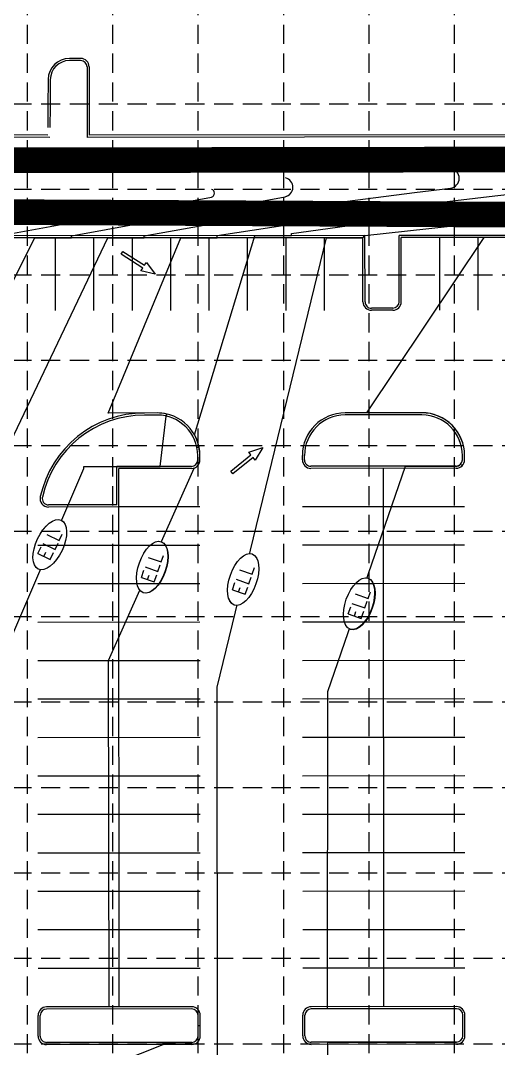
# Model space of a CAD drawing. Header units: feet. Extents: x -4510 to -3228, y -2167 to -1365.
# Drawn here: x -4230.8 to -4118.9, y -1746.7 to -1506.1 of the extents above; entities that cross this region are included whole.
import ezdxf
from ezdxf.enums import TextEntityAlignment as Align

# ---------------------------------------------------------------- set-up
doc = ezdxf.new("R2010")
doc.units = ezdxf.units.FT
doc.header["$LTSCALE"] = 40
doc.header["$MEASUREMENT"] = 0
doc.linetypes.add('HIDDEN', pattern=[0.375, 0.25, -0.125])
doc.linetypes.add('HIDDEN2', pattern=[0.1875, 0.125, -0.0625])
for name, color, linetype in [('E-PVMT', 1, 'CONTINUOUS'), ('GRID', 254, 'HIDDEN'), ('LIMITS OF DISTURBANCE', 1, 'HIDDEN'), ('P-PVMT', 3, 'CONTINUOUS'), ('P-STRIPE', 1, 'CONTINUOUS'), ('PC', 43, 'CONTINUOUS'), ('SILT FENCE', 200, 'CONTINUOUS')]:
    doc.layers.add(name, color=color, linetype=linetype)
doc.styles.add('L80', font='simplex', dxfattribs={"height": 3.2})

msp = doc.modelspace()

# ---------------------------------------------------------------- linework, layer by layer
at = {"layer": 'E-PVMT', "color": 7}
for p, q in [((-4216.73, -1514.95), (-4219.34, -1514.95)), ((-4216.73, -1515.45), (-4219.34, -1515.45)), ((-4215.23, -1516.94), (-4215.21, -1533.44)), ((-4214.73, -1516.94), (-4214.71, -1532.94)), ((-4224.34, -1519.91), (-4224.39, -1526.1)), ((-4223.84, -1519.91), (-4223.89, -1526.6)), ((-4249.77, -1533.16), (-4223.95, -1533.37)), ((-4249.26, -1532.66), (-4224.44, -1532.86)), ((-4079.22, -1533.3), (-4215.21, -1533.44)), ((-4079.72, -1532.8), (-4214.71, -1532.94))]:
    msp.add_line(p, q, dxfattribs=at)
at = {"layer": 'E-PVMT', "color": 7, "linetype": 'HIDDEN2'}
for p, q in [((-4224.39, -1526.1), (-4224.44, -1532.86)), ((-4223.89, -1526.1), (-4223.95, -1533.37))]:
    msp.add_line(p, q, dxfattribs=at)
at = {"layer": 'E-PVMT', "color": 7}
for centre, radius, start, end in [((-4219.34, -1519.95), 5, 90.0624, 179.5343), ((-4219.34, -1519.95), 4.5, 90.0624, 179.5343), ((-4216.73, -1516.95), 2, 0.0624, 90.0624), ((-4216.73, -1516.95), 1.5, 0.0624, 90.0624)]:
    msp.add_arc(centre, radius, start, end, dxfattribs=at)
at = {"layer": 'GRID', "color": 253, "linetype": 'HIDDEN', "ltscale": 0.45}
for p, q in [((-4229.24, -1385.57), (-4229.24, -2085.65)), ((-4209.24, -1385.57), (-4209.24, -2085.65)), ((-4189.24, -1385.57), (-4189.24, -2085.65)), ((-4169.24, -1385.57), (-4169.24, -2085.65)), ((-4129.24, -1385.57), (-4129.24, -2085.65)), ((-4489.24, -1525.57), (-3249.24, -1525.57)), ((-4489.24, -1545.57), (-3249.24, -1545.57)), ((-4489.24, -1565.57), (-3249.24, -1565.57)), ((-4489.24, -1585.57), (-3249.24, -1585.57)), ((-4489.24, -1605.57), (-3249.24, -1605.57)), ((-4489.24, -1665.57), (-3249.24, -1665.57)), ((-4489.24, -1685.57), (-3249.24, -1685.57)), ((-4489.24, -1705.57), (-3249.24, -1705.57)), ((-4489.24, -1725.57), (-3249.24, -1725.57)), ((-4489.24, -1745.57), (-3249.24, -1745.57))]:
    msp.add_line(p, q, dxfattribs=at)
at = {"layer": 'P-PVMT', "color": 7}
for p, q in [((-4150.12, -1556.41), (-4250.12, -1556.48)), ((-4042.12, -1556.33), (-4142.12, -1556.4)), ((-4150.62, -1556.91), (-4249.62, -1556.98)), ((-4150.62, -1556.91), (-4249.62, -1556.98)), ((-4042.62, -1556.83), (-4141.62, -1556.9)), ((-4042.62, -1556.83), (-4141.62, -1556.9)), ((-4143.61, -1573.4), (-4148.61, -1573.41)), ((-4143.61, -1573.9), (-4148.61, -1573.91)), ((-4143.61, -1573.9), (-4148.61, -1573.91)), ((-4198.8, -1597.94), (-4201.8, -1597.95)), ((-4198.8, -1598.44), (-4201.8, -1598.45)), ((-4136.8, -1597.9), (-4154.8, -1597.91)), ((-4136.8, -1597.9), (-4154.8, -1597.91)), ((-4154.02, -1597.91), (-4154.8, -1597.91)), ((-4136.8, -1598.4), (-4154.8, -1598.41)), ((-4190.79, -1610.44), (-4208.29, -1610.45)), ((-4208.29, -1619.45), (-4208.29, -1610.45)), ((-4190.79, -1610.94), (-4207.79, -1610.95)), ((-4207.79, -1619.95), (-4207.79, -1610.95)), ((-4128.79, -1610.39), (-4162.79, -1610.42)), ((-4128.79, -1610.89), (-4162.79, -1610.92)), ((-4208.29, -1619.45), (-4224.24, -1619.46)), ((-4207.79, -1619.95), (-4224.24, -1619.96)), ((-4190.7, -1736.94), (-4224.7, -1736.96)), ((-4128.7, -1736.89), (-4162.7, -1736.92)), ((-4190.7, -1737.44), (-4224.7, -1737.46)), ((-4128.7, -1737.39), (-4162.7, -1737.42)), ((-4190.7, -1745.26), (-4224.7, -1745.28)), ((-4190.7, -1745.76), (-4224.7, -1745.78)), ((-4128.7, -1745.21), (-4162.7, -1745.24)), ((-4128.7, -1745.71), (-4162.7, -1745.74))]:
    msp.add_line(p, q, dxfattribs=at)
at = {"layer": 'P-PVMT', "color": 7, "ltscale": 0.25}
for p, q in [((-4150.11, -1571.91), (-4150.12, -1556.41)), ((-4142.11, -1571.9), (-4142.12, -1556.4)), ((-4150.61, -1571.91), (-4150.62, -1556.91)), ((-4150.61, -1571.91), (-4150.62, -1556.91)), ((-4141.61, -1571.9), (-4141.62, -1556.9)), ((-4141.61, -1571.9), (-4141.62, -1556.9)), ((-4189.29, -1608.94), (-4189.29, -1607.94)), ((-4188.79, -1608.94), (-4188.79, -1607.94)), ((-4164.79, -1608.92), (-4164.79, -1607.92)), ((-4164.29, -1608.92), (-4164.29, -1607.92)), ((-4127.29, -1608.89), (-4127.29, -1607.89)), ((-4126.79, -1608.89), (-4126.79, -1607.89)), ((-4226.7, -1743.78), (-4226.7, -1738.96)), ((-4226.7, -1743.78), (-4226.7, -1738.96)), ((-4226.2, -1743.78), (-4226.2, -1738.96)), ((-4189.2, -1743.76), (-4189.2, -1738.94)), ((-4188.7, -1743.76), (-4188.7, -1738.94)), ((-4188.7, -1743.76), (-4188.7, -1738.94)), ((-4164.7, -1743.74), (-4164.7, -1738.92)), ((-4164.7, -1743.74), (-4164.7, -1738.92)), ((-4164.2, -1743.74), (-4164.2, -1738.92)), ((-4127.2, -1743.71), (-4127.2, -1738.89)), ((-4126.7, -1743.71), (-4126.7, -1738.89)), ((-4126.7, -1743.71), (-4126.7, -1738.89))]:
    msp.add_line(p, q, dxfattribs=at)
for centre, radius, start, end in [((-4148.61, -1571.91), 2, 180.0409, 270.0409), ((-4148.61, -1571.91), 2, 180.0409, 270.0409), ((-4148.61, -1571.91), 1.5, 180.0409, 270.0409), ((-4143.61, -1571.9), 2, 270.0409, 0.0409), ((-4143.61, -1571.9), 2, 270.0409, 0.0409), ((-4143.61, -1571.9), 1.5, 270.0409, 0.0409), ((-4136.79, -1607.9), 10, 0.0409, 90.0409), ((-4136.79, -1607.9), 9.5, 0.0409, 90.0409), ((-4190.79, -1608.94), 2, 270.0409, 0.0409), ((-4190.79, -1608.94), 1.5, 270.0409, 0.0409), ((-4128.79, -1608.89), 2, 270.0409, 0.0409), ((-4128.79, -1608.89), 1.5, 270.0409, 0.0409), ((-4224.7, -1738.96), 2, 90.0409, 180.0409), ((-4224.7, -1738.96), 2, 90.0409, 180.0409), ((-4190.7, -1738.94), 2, 0.0409, 90.0409), ((-4190.7, -1738.94), 2, 0.0409, 90.0409), ((-4162.7, -1738.92), 2, 90.0409, 180.0409), ((-4162.7, -1738.92), 2, 90.0409, 180.0409), ((-4128.7, -1738.89), 2, 0.0409, 90.0409), ((-4128.7, -1738.89), 2, 0.0409, 90.0409), ((-4224.7, -1738.96), 1.5, 90.0409, 180.0409), ((-4190.7, -1738.94), 1.5, 0.0409, 90.0409), ((-4162.7, -1738.92), 1.5, 90.0409, 180.0409), ((-4128.7, -1738.89), 1.5, 0.0409, 90.0409), ((-4224.7, -1743.78), 2, 180.0409, 270.0409), ((-4224.7, -1743.78), 2, 180.0409, 270.0409), ((-4224.7, -1743.78), 1.5, 180.0409, 270.0409), ((-4190.7, -1743.76), 2, 270.0409, 0.0409), ((-4190.7, -1743.76), 2, 270.0409, 0.0409), ((-4190.7, -1743.76), 1.5, 270.0409, 0.0409), ((-4162.7, -1743.74), 2, 180.0409, 270.0409), ((-4162.7, -1743.74), 2, 180.0409, 270.0409), ((-4162.7, -1743.74), 1.5, 180.0409, 270.0409), ((-4128.7, -1743.71), 2, 270.0409, 0.0409), ((-4128.7, -1743.71), 2, 270.0409, 0.0409), ((-4128.7, -1743.71), 1.5, 270.0409, 0.0409)]:
    msp.add_arc(centre, radius, start, end, dxfattribs=at)
at = {"layer": 'P-PVMT', "color": 7}
for centre, radius, start, end in [((-4201.78, -1622.95), 25, 90.0409, 167.4831), ((-4201.78, -1622.95), 24.5, 90.0409, 167.4831), ((-4198.79, -1607.94), 10, 0.0409, 90.0409), ((-4198.79, -1607.94), 9.5, 0.0409, 90.0409), ((-4154.79, -1607.91), 10, 90.0409, 180.0409), ((-4154.79, -1607.91), 9.5, 90.0409, 180.0409), ((-4162.79, -1608.92), 2, 180.0409, 270.0409), ((-4162.79, -1608.92), 1.5, 180.0409, 270.0409), ((-4224.24, -1617.96), 2, 167.4831, 270.0409), ((-4224.24, -1617.96), 1.5, 167.4831, 270.0409)]:
    msp.add_arc(centre, radius, start, end, dxfattribs=at)
at = {"layer": 'P-STRIPE', "color": 7, "ltscale": 0.25}
for p, q in [((-4222.61, -1573.96), (-4222.62, -1556.96)), ((-4222.61, -1573.96), (-4222.62, -1556.96)), ((-4213.61, -1573.95), (-4213.62, -1556.95)), ((-4213.61, -1573.95), (-4213.62, -1556.95)), ((-4204.61, -1573.95), (-4204.62, -1556.95)), ((-4204.61, -1573.95), (-4204.62, -1556.95)), ((-4195.61, -1573.94), (-4195.62, -1556.94)), ((-4195.61, -1573.94), (-4195.62, -1556.94)), ((-4186.61, -1573.94), (-4186.62, -1556.94)), ((-4186.61, -1573.94), (-4186.62, -1556.94)), ((-4177.61, -1573.93), (-4177.62, -1556.93)), ((-4177.61, -1573.93), (-4177.62, -1556.93)), ((-4168.61, -1573.92), (-4168.62, -1556.92)), ((-4168.61, -1573.92), (-4168.62, -1556.92)), ((-4159.61, -1573.92), (-4159.62, -1556.92)), ((-4159.61, -1573.92), (-4159.62, -1556.92)), ((-4132.61, -1573.9), (-4132.62, -1556.9)), ((-4132.61, -1573.9), (-4132.62, -1556.9)), ((-4123.61, -1573.89), (-4123.62, -1556.89)), ((-4123.61, -1573.89), (-4123.62, -1556.89)), ((-4145.7, -1736.91), (-4145.79, -1610.91)), ((-4188.79, -1619.94), (-4207.79, -1619.95)), ((-4207.7, -1736.95), (-4207.79, -1619.95)), ((-4126.79, -1619.89), (-4164.79, -1619.92)), ((-4126.78, -1628.89), (-4164.78, -1628.92)), ((-4188.77, -1646.94), (-4226.77, -1646.96)), ((-4188.76, -1655.94), (-4226.76, -1655.96)), ((-4126.76, -1655.89), (-4164.76, -1655.92)), ((-4126.75, -1664.89), (-4164.75, -1664.92)), ((-4188.75, -1664.94), (-4226.75, -1664.96)), ((-4188.75, -1673.94), (-4226.75, -1673.96)), ((-4126.75, -1673.89), (-4164.75, -1673.92)), ((-4188.74, -1682.94), (-4226.74, -1682.96)), ((-4126.74, -1682.89), (-4164.74, -1682.92)), ((-4188.73, -1691.94), (-4226.73, -1691.96)), ((-4126.73, -1691.89), (-4164.73, -1691.92)), ((-4188.73, -1700.94), (-4226.73, -1700.96)), ((-4126.73, -1700.89), (-4164.73, -1700.92)), ((-4188.72, -1709.94), (-4226.72, -1709.96)), ((-4126.72, -1709.89), (-4164.72, -1709.92)), ((-4188.72, -1718.94), (-4226.72, -1718.96)), ((-4126.72, -1718.89), (-4164.72, -1718.92)), ((-4188.71, -1727.94), (-4226.71, -1727.96)), ((-4126.71, -1727.89), (-4164.71, -1727.92))]:
    msp.add_line(p, q, dxfattribs=at)
at = {"layer": 'PC', "color": 37}
for p, q in [((-4119.72, -1547.09, 533), (-4082.99, -1543.34, 533)), ((-4119.05, -1549.59, 532), (-4052.44, -1542.79, 532)), ((-4161.46, -1549.29, 534), (-4138.54, -1546.32, 534)), ((-4138.54, -1546.32, 534), (-4130.11, -1545.31, 534)), ((-4125.17, -1553.68, 531), (-4052.44, -1546.25, 531)), ((-4246.41, -1552.17, 537), (-4225.95, -1548.3, 537)), ((-4211.86, -1552.12, 536), (-4195.02, -1549.05, 536)), ((-4201.84, -1556.45, 534), (-4161.46, -1549.29, 534)), ((-4195.02, -1549.05, 536), (-4186.08, -1547.42, 536)), ((-4194.48, -1552, 535), (-4168.85, -1547.33, 535)), ((-4184.76, -1556.42, 533), (-4138.16, -1549.3, 533)), ((-4138.16, -1549.3, 533), (-4119.72, -1547.09, 533)), ((-4167.36, -1555.94, 532), (-4136.18, -1551.64, 532)), ((-4136.18, -1551.64, 532), (-4119.05, -1549.59, 532)), ((-4235.97, -1556.47, 536), (-4211.86, -1552.12, 536)), ((-4218.9, -1556.46, 535), (-4194.48, -1552, 535)), ((-4150.12, -1556.41, 531), (-4125.17, -1553.68, 531)), ((-4218.89, -1556.96, 535), (-4218.9, -1556.46, 535)), ((-4201.83, -1556.95, 534), (-4201.84, -1556.45, 534)), ((-4190.04, -1603.06, 532), (-4175.89, -1556.45, 532)), ((-4184.76, -1556.93, 533), (-4184.76, -1556.42, 533)), ((-4175.89, -1556.45, 532), (-4167.35, -1556.44, 532)), ((-4167.35, -1556.44, 532), (-4167.36, -1555.94, 532)), ((-4150.63, -1556.91, 531), (-4150.12, -1556.41, 531)), ((-4122.17, -1556.89, 530), (-4102.75, -1556.38, 530)), ((-4267.78, -1637.03, 535), (-4227.43, -1556.96, 535)), ((-4267.75, -1677.17, 534), (-4210.36, -1556.95, 534)), ((-4227.43, -1556.96, 535), (-4218.89, -1556.96, 535)), ((-4210.36, -1556.95, 534), (-4201.83, -1556.95, 534)), ((-4210.31, -1597.95, 533), (-4193.29, -1556.94, 533)), ((-4193.29, -1556.94, 533), (-4184.76, -1556.93, 533)), ((-4184.74, -1662.12, 531), (-4159.13, -1556.93, 531)), ((-4159.13, -1556.93, 531), (-4150.63, -1556.91, 531)), ((-4149.71, -1597.91, 530), (-4122.17, -1556.89, 530)), ((-4207.27, -1560.78), (-4206.84, -1560.11)), ((-4202.18, -1564.04), (-4207.27, -1560.78)), ((-4206.84, -1560.11), (-4201.75, -1563.37)), ((-4201.75, -1563.37), (-4201.32, -1562.7)), ((-4201.32, -1562.7), (-4199.25, -1565.43)), ((-4202.6, -1564.71), (-4202.18, -1564.04)), ((-4199.25, -1565.43), (-4202.6, -1564.71)), ((-4198.79, -1597.94, 533), (-4210.31, -1597.95, 533)), ((-4198.11, -1610.44, 533), (-4196.66, -1598.69, 533)), ((-4196.66, -1598.69, 533), (-4196.57, -1598.19, 533)), ((-4136.79, -1597.9, 530), (-4149.71, -1597.91, 530)), ((-4177.33, -1607.15), (-4174.07, -1606.06)), ((-4176.83, -1607.77), (-4177.33, -1607.15)), ((-4174.07, -1606.06), (-4175.84, -1609.01)), ((-4188.79, -1608.94, 532), (-4188.81, -1607.45, 532)), ((-4181.55, -1611.55), (-4176.83, -1607.77)), ((-4176.34, -1608.39), (-4181.06, -1612.17)), ((-4175.84, -1609.01), (-4176.34, -1608.39)), ((-4126.79, -1608.89, 530), (-4126.79, -1607.89, 530)), ((-4233.31, -1651.38, 533), (-4215.99, -1610.96, 533)), ((-4215.99, -1610.46, 533), (-4198.11, -1610.44, 533)), ((-4215.99, -1610.96, 533), (-4215.99, -1610.46, 533)), ((-4210.18, -1655.88, 532), (-4190.16, -1610.84, 532)), ((-4190.16, -1610.84, 532), (-4190.16, -1610.84, 532)), ((-4181.06, -1612.17), (-4181.55, -1611.55)), ((-4158.79, -1663.16, 530), (-4140.61, -1610.4, 530)), ((-4140.61, -1610.4, 530), (-4128.79, -1610.39, 530)), ((-4127.73, -1609.95, 530), (-4127.38, -1610.31, 530)), ((-4210.05, -1736.95, 532), (-4210.18, -1655.88, 532)), ((-4184.66, -1748.71, 531), (-4184.74, -1662.12, 531)), ((-4158.89, -1737.41, 530), (-4158.79, -1663.16, 530)), ((-4188.7, -1741.35, 532), (-4188.7, -1738.94, 532)), ((-4128.7, -1737.39, 530), (-4158.89, -1737.41, 530)), ((-4127.2, -1743.71, 530), (-4127.2, -1738.89, 530)), ((-4189.2, -1743.76, 532), (-4189.2, -1741.35, 532)), ((-4189.2, -1741.35, 532), (-4188.7, -1741.35, 532)), ((-4212.94, -1751.95, 532), (-4197.41, -1745.76, 532)), ((-4197.41, -1745.76, 532), (-4197.42, -1745.26, 532)), ((-4197.42, -1745.26, 532), (-4190.7, -1745.26, 532)), ((-4158.79, -1745.24, 530), (-4128.7, -1745.21, 530)), ((-4158.79, -1749.07, 530), (-4158.79, -1745.24, 530))]:
    msp.add_line(p, q, dxfattribs=at)
msp.add_lwpolyline([(-4268.26, -1657.81), (-4267.76, -1657.81), (-4267.78, -1637.03), (-4227.43, -1556.96), (-4218.89, -1556.96), (-4218.9, -1556.46), (-4194.48, -1552), (-4168.85, -1547.33, 0.819587), (-4168.76, -1542.92)], format="xyb", dxfattribs=at)
for points in [[(-4199.25, -1565.43), (-4202.6, -1564.71), (-4202.18, -1564.04), (-4207.27, -1560.78), (-4206.84, -1560.11), (-4201.75, -1563.37), (-4201.32, -1562.7)], [(-4174.07, -1606.06), (-4175.84, -1609.01), (-4176.34, -1608.39), (-4181.06, -1612.17), (-4181.55, -1611.55), (-4176.83, -1607.77), (-4177.33, -1607.15)]]:
    msp.add_lwpolyline(points, close=True, dxfattribs=at)
for centre, radius, start, end in [((-4130.41, -1542.98, 534), 2.36, 277.4133, 80.0046), ((-4169.25, -1545.12, 535), 2.25, 280.138, 77.4885), ((-4186.31, -1546.51, 536), 0.936, 283.8023, 74.4095), ((-4198.79, -1607.88, 533), 9.94, 77.1108, 90.0409), ((-4136.79, -1607.89, 530), 9.99, 0, 90.0409), ((-4199.3, -1608.03, 532), 10.51, 3.1599, 28.2014), ((-4190.79, -1608.94, 532), 2, 326.6141, 0.0409), ((-4128.79, -1608.89, 530), 2, 315, 0.0408), ((-4190.79, -1608.94, 532), 2, 288.3721, 326.6141), ((-4128.79, -1608.91, 530), 1.49, 269.9538, 315.3413), ((-4159.83, -58564.08, 532), 56827.15, 90.031122, 90.050628), ((-4190.7, -1738.94, 532), 2, 0.0409, 90), ((-4128.7, -1738.89, 530), 1.5, 0.0409, 90.0409), ((-4190.7, -1743.76, 532), 1.5, 270.0409, 0.0409), ((-4128.7, -1743.71, 530), 1.5, 270.0409, 0.0409)]:
    msp.add_arc(centre, radius, start, end, dxfattribs=at)
at = {"layer": 'SILT FENCE', "const_width": 6}
msp.add_lwpolyline([(-4268.77, -1550.76), (-4107.39, -1551.56)], dxfattribs=at)

# ---------------------------------------------------------------- next in the draw order: wipeouts: each hides what was drawn before it
at = {"color": 37}
for points, z in [([(-4226.82, -1627.41), (-4226.94, -1627.68), (-4227.12, -1628.11), (-4227.23, -1628.4), (-4227.39, -1628.85), (-4227.5, -1629.2), (-4227.59, -1629.55), (-4227.71, -1630.03), (-4227.81, -1630.6), (-4227.87, -1631.18), (-4227.89, -1631.56), (-4227.88, -1632), (-4227.85, -1632.38), (-4227.8, -1632.69), (-4227.77, -1632.86), (-4227.71, -1633.08), (-4227.65, -1633.25), (-4227.59, -1633.43), (-4227.39, -1633.81), (-4227.19, -1634.08), (-4226.86, -1634.36), (-4226.72, -1634.45), (-4226.47, -1634.55), (-4225.99, -1634.64), (-4225.64, -1634.62), (-4225.2, -1634.52), (-4224.82, -1634.38), (-4224.53, -1634.23), (-4224.28, -1634.08), (-4223.99, -1633.88), (-4223.64, -1633.6), (-4223.3, -1633.3), (-4223, -1632.99), (-4222.68, -1632.63), (-4222.37, -1632.24), (-4222.05, -1631.8), (-4221.82, -1631.46), (-4221.53, -1630.98), (-4221.29, -1630.52), (-4221.1, -1630.14), (-4220.93, -1629.77), (-4220.7, -1629.2), (-4220.46, -1628.5), (-4220.36, -1628.15), (-4220.3, -1627.95), (-4220.19, -1627.43), (-4220.09, -1626.87), (-4220.04, -1626.37), (-4220.02, -1625.93), (-4220.03, -1625.43), (-4220.09, -1624.92), (-4220.19, -1624.46), (-4220.34, -1624.05), (-4220.71, -1623.46), (-4221.04, -1623.17), (-4221.18, -1623.08), (-4221.63, -1622.92), (-4221.92, -1622.89), (-4222.26, -1622.91), (-4222.81, -1623.04), (-4223.08, -1623.15), (-4223.42, -1623.33), (-4223.68, -1623.49), (-4223.86, -1623.61), (-4224.31, -1623.97), (-4224.59, -1624.22), (-4225.03, -1624.67), (-4225.24, -1624.92), (-4225.45, -1625.18), (-4225.64, -1625.43), (-4225.85, -1625.72), (-4226, -1625.94), (-4226.19, -1626.25), (-4226.35, -1626.52), (-4226.45, -1626.7), (-4226.62, -1627.02), (-4226.74, -1627.25)], 388), ([(-4202.9, -1632.99), (-4203, -1633.26), (-4203.13, -1633.71), (-4203.21, -1634.01), (-4203.32, -1634.47), (-4203.4, -1634.84), (-4203.45, -1635.2), (-4203.52, -1635.68), (-4203.56, -1636.26), (-4203.56, -1636.84), (-4203.54, -1637.22), (-4203.49, -1637.67), (-4203.42, -1638.03), (-4203.34, -1638.34), (-4203.28, -1638.51), (-4203.21, -1638.72), (-4203.13, -1638.89), (-4203.05, -1639.05), (-4202.81, -1639.41), (-4202.58, -1639.65), (-4202.22, -1639.91), (-4202.08, -1639.98), (-4201.82, -1640.05), (-4201.33, -1640.09), (-4200.98, -1640.03), (-4200.56, -1639.89), (-4200.2, -1639.71), (-4199.93, -1639.53), (-4199.69, -1639.35), (-4199.42, -1639.13), (-4199.1, -1638.82), (-4198.8, -1638.48), (-4198.53, -1638.14), (-4198.25, -1637.75), (-4197.98, -1637.33), (-4197.71, -1636.86), (-4197.52, -1636.49), (-4197.28, -1635.99), (-4197.08, -1635.5), (-4196.93, -1635.11), (-4196.8, -1634.72), (-4196.63, -1634.13), (-4196.47, -1633.42), (-4196.4, -1633.06), (-4196.37, -1632.85), (-4196.31, -1632.32), (-4196.27, -1631.75), (-4196.27, -1631.25), (-4196.29, -1630.81), (-4196.36, -1630.31), (-4196.47, -1629.81), (-4196.62, -1629.36), (-4196.81, -1628.97), (-4197.24, -1628.43), (-4197.6, -1628.17), (-4197.75, -1628.1), (-4198.21, -1627.99), (-4198.5, -1627.98), (-4198.84, -1628.04), (-4199.37, -1628.23), (-4199.63, -1628.37), (-4199.95, -1628.57), (-4200.19, -1628.76), (-4200.36, -1628.9), (-4200.77, -1629.3), (-4201.02, -1629.58), (-4201.41, -1630.08), (-4201.6, -1630.35), (-4201.77, -1630.62), (-4201.94, -1630.89), (-4202.12, -1631.21), (-4202.24, -1631.44), (-4202.4, -1631.77), (-4202.53, -1632.05), (-4202.61, -1632.24), (-4202.75, -1632.58), (-4202.84, -1632.82)], 532), ([(-4181.66, -1635.87), (-4181.76, -1636.14), (-4181.89, -1636.59), (-4181.98, -1636.89), (-4182.08, -1637.35), (-4182.16, -1637.72), (-4182.22, -1638.08), (-4182.28, -1638.57), (-4182.32, -1639.15), (-4182.32, -1639.73), (-4182.3, -1640.1), (-4182.25, -1640.55), (-4182.18, -1640.91), (-4182.1, -1641.22), (-4182.04, -1641.39), (-4181.97, -1641.6), (-4181.89, -1641.77), (-4181.81, -1641.93), (-4181.57, -1642.29), (-4181.34, -1642.53), (-4180.98, -1642.79), (-4180.84, -1642.86), (-4180.58, -1642.94), (-4180.09, -1642.97), (-4179.74, -1642.92), (-4179.32, -1642.77), (-4178.96, -1642.59), (-4178.69, -1642.41), (-4178.45, -1642.23), (-4178.18, -1642.01), (-4177.86, -1641.7), (-4177.56, -1641.36), (-4177.29, -1641.02), (-4177.01, -1640.63), (-4176.74, -1640.21), (-4176.47, -1639.74), (-4176.28, -1639.37), (-4176.04, -1638.87), (-4175.84, -1638.38), (-4175.7, -1637.99), (-4175.56, -1637.6), (-4175.39, -1637.01), (-4175.23, -1636.3), (-4175.16, -1635.94), (-4175.13, -1635.73), (-4175.07, -1635.2), (-4175.03, -1634.63), (-4175.03, -1634.13), (-4175.05, -1633.69), (-4175.12, -1633.19), (-4175.23, -1632.69), (-4175.38, -1632.24), (-4175.57, -1631.85), (-4176, -1631.31), (-4176.36, -1631.05), (-4176.51, -1630.98), (-4176.97, -1630.87), (-4177.26, -1630.86), (-4177.6, -1630.92), (-4178.13, -1631.11), (-4178.39, -1631.25), (-4178.71, -1631.45), (-4178.95, -1631.64), (-4179.12, -1631.78), (-4179.53, -1632.18), (-4179.78, -1632.46), (-4180.17, -1632.96), (-4180.36, -1633.23), (-4180.53, -1633.5), (-4180.7, -1633.77), (-4180.88, -1634.09), (-4181, -1634.32), (-4181.16, -1634.65), (-4181.29, -1634.93), (-4181.37, -1635.12), (-4181.51, -1635.46), (-4181.6, -1635.7)], 531), ([(-4154.41, -1641.57), (-4154.5, -1641.84), (-4154.63, -1642.29), (-4154.72, -1642.59), (-4154.82, -1643.05), (-4154.9, -1643.42), (-4154.96, -1643.78), (-4155.02, -1644.27), (-4155.06, -1644.85), (-4155.06, -1645.43), (-4155.04, -1645.8), (-4154.99, -1646.25), (-4154.92, -1646.61), (-4154.84, -1646.92), (-4154.79, -1647.09), (-4154.71, -1647.3), (-4154.63, -1647.47), (-4154.55, -1647.63), (-4154.31, -1647.99), (-4154.08, -1648.23), (-4153.73, -1648.49), (-4153.58, -1648.56), (-4153.32, -1648.64), (-4152.83, -1648.67), (-4152.49, -1648.62), (-4152.06, -1648.47), (-4151.7, -1648.29), (-4151.43, -1648.11), (-4151.19, -1647.93), (-4150.92, -1647.71), (-4150.61, -1647.4), (-4150.3, -1647.06), (-4150.03, -1646.72), (-4149.75, -1646.33), (-4149.48, -1645.91), (-4149.21, -1645.44), (-4149.02, -1645.07), (-4148.78, -1644.57), (-4148.58, -1644.08), (-4148.44, -1643.69), (-4148.31, -1643.3), (-4148.13, -1642.71), (-4147.97, -1642), (-4147.9, -1641.64), (-4147.87, -1641.43), (-4147.81, -1640.9), (-4147.77, -1640.33), (-4147.77, -1639.83), (-4147.8, -1639.39), (-4147.86, -1638.89), (-4147.97, -1638.39), (-4148.12, -1637.94), (-4148.31, -1637.55), (-4148.74, -1637.01), (-4149.1, -1636.75), (-4149.25, -1636.68), (-4149.71, -1636.57), (-4150, -1636.56), (-4150.34, -1636.62), (-4150.87, -1636.81), (-4151.13, -1636.95), (-4151.45, -1637.15), (-4151.69, -1637.34), (-4151.86, -1637.48), (-4152.27, -1637.88), (-4152.52, -1638.16), (-4152.91, -1638.66), (-4153.1, -1638.93), (-4153.28, -1639.2), (-4153.44, -1639.47), (-4153.62, -1639.79), (-4153.74, -1640.02), (-4153.9, -1640.35), (-4154.03, -1640.63), (-4154.12, -1640.82), (-4154.25, -1641.16), (-4154.35, -1641.4)], 388)]:
    msp.add_wipeout(points, dxfattribs=at).translate(0, 0, z).dxf.layer = 'PC'

# ---------------------------------------------------------------- next in the draw order: linework, layer by layer
at = {"layer": 'PC', "color": 37}
for centre, major_axis in [((-4223.95, -1628.76, 388), (2.7, 5.72)), ((-4199.91, -1634.04, 532), (2.09, 5.97)), ((-4178.67, -1636.92, 531), (2.09, 5.97)), ((-4151.42, -1642.62, 388), (2.09, 5.97))]:
    msp.add_ellipse(centre, major_axis=major_axis, ratio=0.501048, dxfattribs=at)

# ---------------------------------------------------------------- next in the draw order: texts
at = {"layer": 'PC', "color": 37, "style": 'L80'}
for rotation, p in [(64.723, (-4223.95, -1628.76, 388)), (70.6652, (-4199.91, -1634.04, 532)), (70.6652, (-4178.67, -1636.92, 531)), (70.6652, (-4151.42, -1642.62, 388))]:
    msp.add_attdef('ELL', text='', height=3.2, rotation=rotation, dxfattribs=at).set_placement(p, align=Align.MIDDLE_CENTER)

# ---------------------------------------------------------------- next in the draw order: wipeouts: each hides what was drawn before it
at = {"color": 37}
for points, z in [([(-4226.82, -1627.41), (-4226.94, -1627.68), (-4227.13, -1628.11), (-4227.24, -1628.4), (-4227.39, -1628.85), (-4227.51, -1629.2), (-4227.6, -1629.55), (-4227.71, -1630.03), (-4227.81, -1630.6), (-4227.88, -1631.18), (-4227.89, -1631.56), (-4227.89, -1632), (-4227.86, -1632.38), (-4227.81, -1632.69), (-4227.77, -1632.86), (-4227.72, -1633.08), (-4227.66, -1633.25), (-4227.59, -1633.43), (-4227.4, -1633.81), (-4227.19, -1634.08), (-4226.86, -1634.36), (-4226.72, -1634.45), (-4226.48, -1634.55), (-4226, -1634.64), (-4225.64, -1634.62), (-4225.21, -1634.52), (-4224.83, -1634.38), (-4224.54, -1634.23), (-4224.28, -1634.08), (-4224, -1633.88), (-4223.65, -1633.6), (-4223.31, -1633.3), (-4223.01, -1632.99), (-4222.69, -1632.63), (-4222.37, -1632.24), (-4222.06, -1631.8), (-4221.83, -1631.46), (-4221.54, -1630.98), (-4221.29, -1630.52), (-4221.11, -1630.14), (-4220.94, -1629.77), (-4220.7, -1629.2), (-4220.47, -1628.5), (-4220.36, -1628.15), (-4220.31, -1627.95), (-4220.19, -1627.43), (-4220.1, -1626.87), (-4220.04, -1626.37), (-4220.02, -1625.93), (-4220.04, -1625.43), (-4220.09, -1624.92), (-4220.2, -1624.46), (-4220.35, -1624.05), (-4220.72, -1623.46), (-4221.05, -1623.17), (-4221.19, -1623.08), (-4221.63, -1622.92), (-4221.92, -1622.89), (-4222.27, -1622.91), (-4222.81, -1623.04), (-4223.09, -1623.15), (-4223.43, -1623.33), (-4223.69, -1623.49), (-4223.87, -1623.61), (-4224.32, -1623.97), (-4224.59, -1624.22), (-4225.04, -1624.67), (-4225.25, -1624.92), (-4225.46, -1625.18), (-4225.65, -1625.43), (-4225.86, -1625.72), (-4226, -1625.94), (-4226.2, -1626.25), (-4226.36, -1626.52), (-4226.46, -1626.7), (-4226.63, -1627.02), (-4226.75, -1627.25)], 388), ([(-4202.97, -1632.99), (-4203.07, -1633.26), (-4203.2, -1633.71), (-4203.29, -1634.01), (-4203.39, -1634.47), (-4203.47, -1634.84), (-4203.53, -1635.2), (-4203.59, -1635.68), (-4203.63, -1636.26), (-4203.63, -1636.84), (-4203.61, -1637.22), (-4203.56, -1637.66), (-4203.49, -1638.03), (-4203.41, -1638.34), (-4203.35, -1638.51), (-4203.28, -1638.71), (-4203.2, -1638.88), (-4203.12, -1639.05), (-4202.88, -1639.41), (-4202.65, -1639.65), (-4202.29, -1639.91), (-4202.15, -1639.97), (-4201.89, -1640.05), (-4201.4, -1640.09), (-4201.05, -1640.03), (-4200.63, -1639.89), (-4200.27, -1639.71), (-4200, -1639.53), (-4199.76, -1639.35), (-4199.49, -1639.13), (-4199.17, -1638.82), (-4198.87, -1638.47), (-4198.6, -1638.14), (-4198.32, -1637.75), (-4198.05, -1637.33), (-4197.78, -1636.85), (-4197.59, -1636.49), (-4197.35, -1635.98), (-4197.15, -1635.5), (-4197.01, -1635.11), (-4196.87, -1634.72), (-4196.7, -1634.13), (-4196.54, -1633.41), (-4196.47, -1633.06), (-4196.44, -1632.85), (-4196.38, -1632.32), (-4196.34, -1631.75), (-4196.34, -1631.25), (-4196.36, -1630.81), (-4196.43, -1630.31), (-4196.54, -1629.81), (-4196.69, -1629.36), (-4196.88, -1628.97), (-4197.31, -1628.43), (-4197.67, -1628.17), (-4197.82, -1628.1), (-4198.28, -1627.99), (-4198.57, -1627.98), (-4198.91, -1628.04), (-4199.44, -1628.23), (-4199.7, -1628.37), (-4200.02, -1628.57), (-4200.26, -1628.76), (-4200.43, -1628.9), (-4200.84, -1629.3), (-4201.09, -1629.58), (-4201.48, -1630.08), (-4201.67, -1630.35), (-4201.84, -1630.62), (-4202.01, -1630.89), (-4202.19, -1631.21), (-4202.31, -1631.44), (-4202.47, -1631.77), (-4202.6, -1632.05), (-4202.68, -1632.24), (-4202.82, -1632.58), (-4202.91, -1632.82)], 532), ([(-4181.64, -1635.87), (-4181.73, -1636.14), (-4181.87, -1636.59), (-4181.95, -1636.89), (-4182.06, -1637.35), (-4182.13, -1637.72), (-4182.19, -1638.08), (-4182.25, -1638.56), (-4182.29, -1639.14), (-4182.3, -1639.72), (-4182.27, -1640.1), (-4182.22, -1640.55), (-4182.15, -1640.91), (-4182.07, -1641.22), (-4182.02, -1641.39), (-4181.94, -1641.6), (-4181.87, -1641.77), (-4181.78, -1641.93), (-4181.55, -1642.29), (-4181.32, -1642.53), (-4180.96, -1642.79), (-4180.81, -1642.86), (-4180.56, -1642.94), (-4180.07, -1642.97), (-4179.72, -1642.92), (-4179.3, -1642.77), (-4178.93, -1642.59), (-4178.66, -1642.41), (-4178.42, -1642.23), (-4178.16, -1642.01), (-4177.84, -1641.7), (-4177.53, -1641.36), (-4177.27, -1641.02), (-4176.98, -1640.63), (-4176.71, -1640.21), (-4176.44, -1639.74), (-4176.26, -1639.37), (-4176.02, -1638.87), (-4175.82, -1638.38), (-4175.67, -1637.99), (-4175.54, -1637.6), (-4175.37, -1637.01), (-4175.2, -1636.3), (-4175.14, -1635.94), (-4175.11, -1635.73), (-4175.04, -1635.2), (-4175.01, -1634.63), (-4175, -1634.13), (-4175.03, -1633.69), (-4175.09, -1633.19), (-4175.2, -1632.69), (-4175.36, -1632.24), (-4175.55, -1631.85), (-4175.97, -1631.31), (-4176.34, -1631.05), (-4176.48, -1630.98), (-4176.94, -1630.87), (-4177.23, -1630.86), (-4177.58, -1630.92), (-4178.1, -1631.11), (-4178.37, -1631.25), (-4178.68, -1631.45), (-4178.93, -1631.64), (-4179.1, -1631.78), (-4179.5, -1632.18), (-4179.75, -1632.46), (-4180.15, -1632.96), (-4180.33, -1633.23), (-4180.51, -1633.5), (-4180.67, -1633.77), (-4180.85, -1634.09), (-4180.98, -1634.32), (-4181.14, -1634.65), (-4181.27, -1634.93), (-4181.35, -1635.12), (-4181.49, -1635.46), (-4181.58, -1635.7)], 531), ([(-4154.5, -1641.53), (-4154.59, -1641.81), (-4154.73, -1642.25), (-4154.81, -1642.56), (-4154.92, -1643.02), (-4154.99, -1643.38), (-4155.05, -1643.74), (-4155.11, -1644.23), (-4155.16, -1644.81), (-4155.16, -1645.39), (-4155.14, -1645.77), (-4155.09, -1646.21), (-4155.02, -1646.58), (-4154.94, -1646.88), (-4154.88, -1647.05), (-4154.8, -1647.26), (-4154.73, -1647.43), (-4154.65, -1647.59), (-4154.41, -1647.95), (-4154.18, -1648.2), (-4153.82, -1648.45), (-4153.67, -1648.52), (-4153.42, -1648.6), (-4152.93, -1648.63), (-4152.58, -1648.58), (-4152.16, -1648.44), (-4151.8, -1648.25), (-4151.52, -1648.08), (-4151.28, -1647.9), (-4151.02, -1647.67), (-4150.7, -1647.36), (-4150.39, -1647.02), (-4150.13, -1646.69), (-4149.85, -1646.29), (-4149.58, -1645.87), (-4149.31, -1645.4), (-4149.12, -1645.04), (-4148.88, -1644.53), (-4148.68, -1644.05), (-4148.53, -1643.66), (-4148.4, -1643.26), (-4148.23, -1642.67), (-4148.07, -1641.96), (-4148, -1641.6), (-4147.97, -1641.39), (-4147.91, -1640.87), (-4147.87, -1640.29), (-4147.87, -1639.79), (-4147.89, -1639.36), (-4147.96, -1638.85), (-4148.07, -1638.36), (-4148.22, -1637.9), (-4148.41, -1637.52), (-4148.84, -1636.97), (-4149.2, -1636.71), (-4149.35, -1636.64), (-4149.8, -1636.53), (-4150.1, -1636.53), (-4150.44, -1636.58), (-4150.97, -1636.77), (-4151.23, -1636.91), (-4151.55, -1637.12), (-4151.79, -1637.3), (-4151.96, -1637.45), (-4152.37, -1637.84), (-4152.61, -1638.12), (-4153.01, -1638.62), (-4153.2, -1638.89), (-4153.37, -1639.16), (-4153.54, -1639.43), (-4153.72, -1639.75), (-4153.84, -1639.99), (-4154, -1640.31), (-4154.13, -1640.59), (-4154.21, -1640.78), (-4154.35, -1641.12), (-4154.44, -1641.36)], 388)]:
    msp.add_wipeout(points, dxfattribs=at).translate(0, 0, z).dxf.layer = 'PC'

# ---------------------------------------------------------------- next in the draw order: linework, layer by layer
at = {"layer": 'GRID', "color": 253, "linetype": 'HIDDEN', "ltscale": 0.45}
for p, q in [((-4149.24, -1385.57), (-4149.24, -2085.65)), ((-4489.24, -1625.57), (-3249.24, -1625.57)), ((-4489.24, -1645.57), (-3249.24, -1645.57))]:
    msp.add_line(p, q, dxfattribs=at)
at = {"layer": 'LIMITS OF DISTURBANCE', "const_width": 6}
msp.add_lwpolyline([(-4284.2, -1538.88), (-4281.71, -1808.65), (-4281.12, -1962.59), (-4023.58, -1962.07), (-3937.14, -1975.5), (-3917.54, -1989.77), (-3862.87, -1990.73), (-3749.03, -2031.3), (-3693.93, -1886.3), (-3684.5, -1866.57), (-3648.28, -1788.04), (-3621.5, -1735.39), (-3570.75, -1655.56), (-3507.16, -1573.61), (-3576.84, -1511.38), (-3612.91, -1509.74), (-3614.8, -1531.24), (-3897.35, -1535.65), (-3897.44, -1517.03), (-3973.34, -1518.71), (-3971.35, -1538.39)], close=True, dxfattribs=at)
at = {"layer": 'P-STRIPE', "color": 7, "ltscale": 0.25}
for p, q in [((-4188.78, -1628.94), (-4226.78, -1628.96)), ((-4188.77, -1637.94), (-4226.77, -1637.96)), ((-4126.77, -1637.89), (-4164.77, -1637.92)), ((-4126.77, -1646.89), (-4164.77, -1646.92))]:
    msp.add_line(p, q, dxfattribs=at)
at = {"layer": 'PC', "color": 37}
for centre, major_axis in [((-4223.96, -1628.76, 388), (2.7, 5.72)), ((-4199.98, -1634.04, 532), (2.09, 5.97)), ((-4178.65, -1636.92, 531), (2.09, 5.97)), ((-4151.51, -1642.58, 388), (2.09, 5.97))]:
    msp.add_ellipse(centre, major_axis=major_axis, ratio=0.501048, dxfattribs=at)

# ---------------------------------------------------------------- next in the draw order: texts
at = {"layer": 'PC', "color": 37, "style": 'L80'}
for rotation, p in [(64.723, (-4223.96, -1628.76, 388)), (70.6652, (-4199.98, -1634.04, 532)), (70.6652, (-4178.65, -1636.92, 531)), (70.6652, (-4151.51, -1642.58, 388))]:
    msp.add_attdef('ELL', text='', height=3.2, rotation=rotation, dxfattribs=at).set_placement(p, align=Align.MIDDLE_CENTER)

doc.saveas('drawing.dxf')
